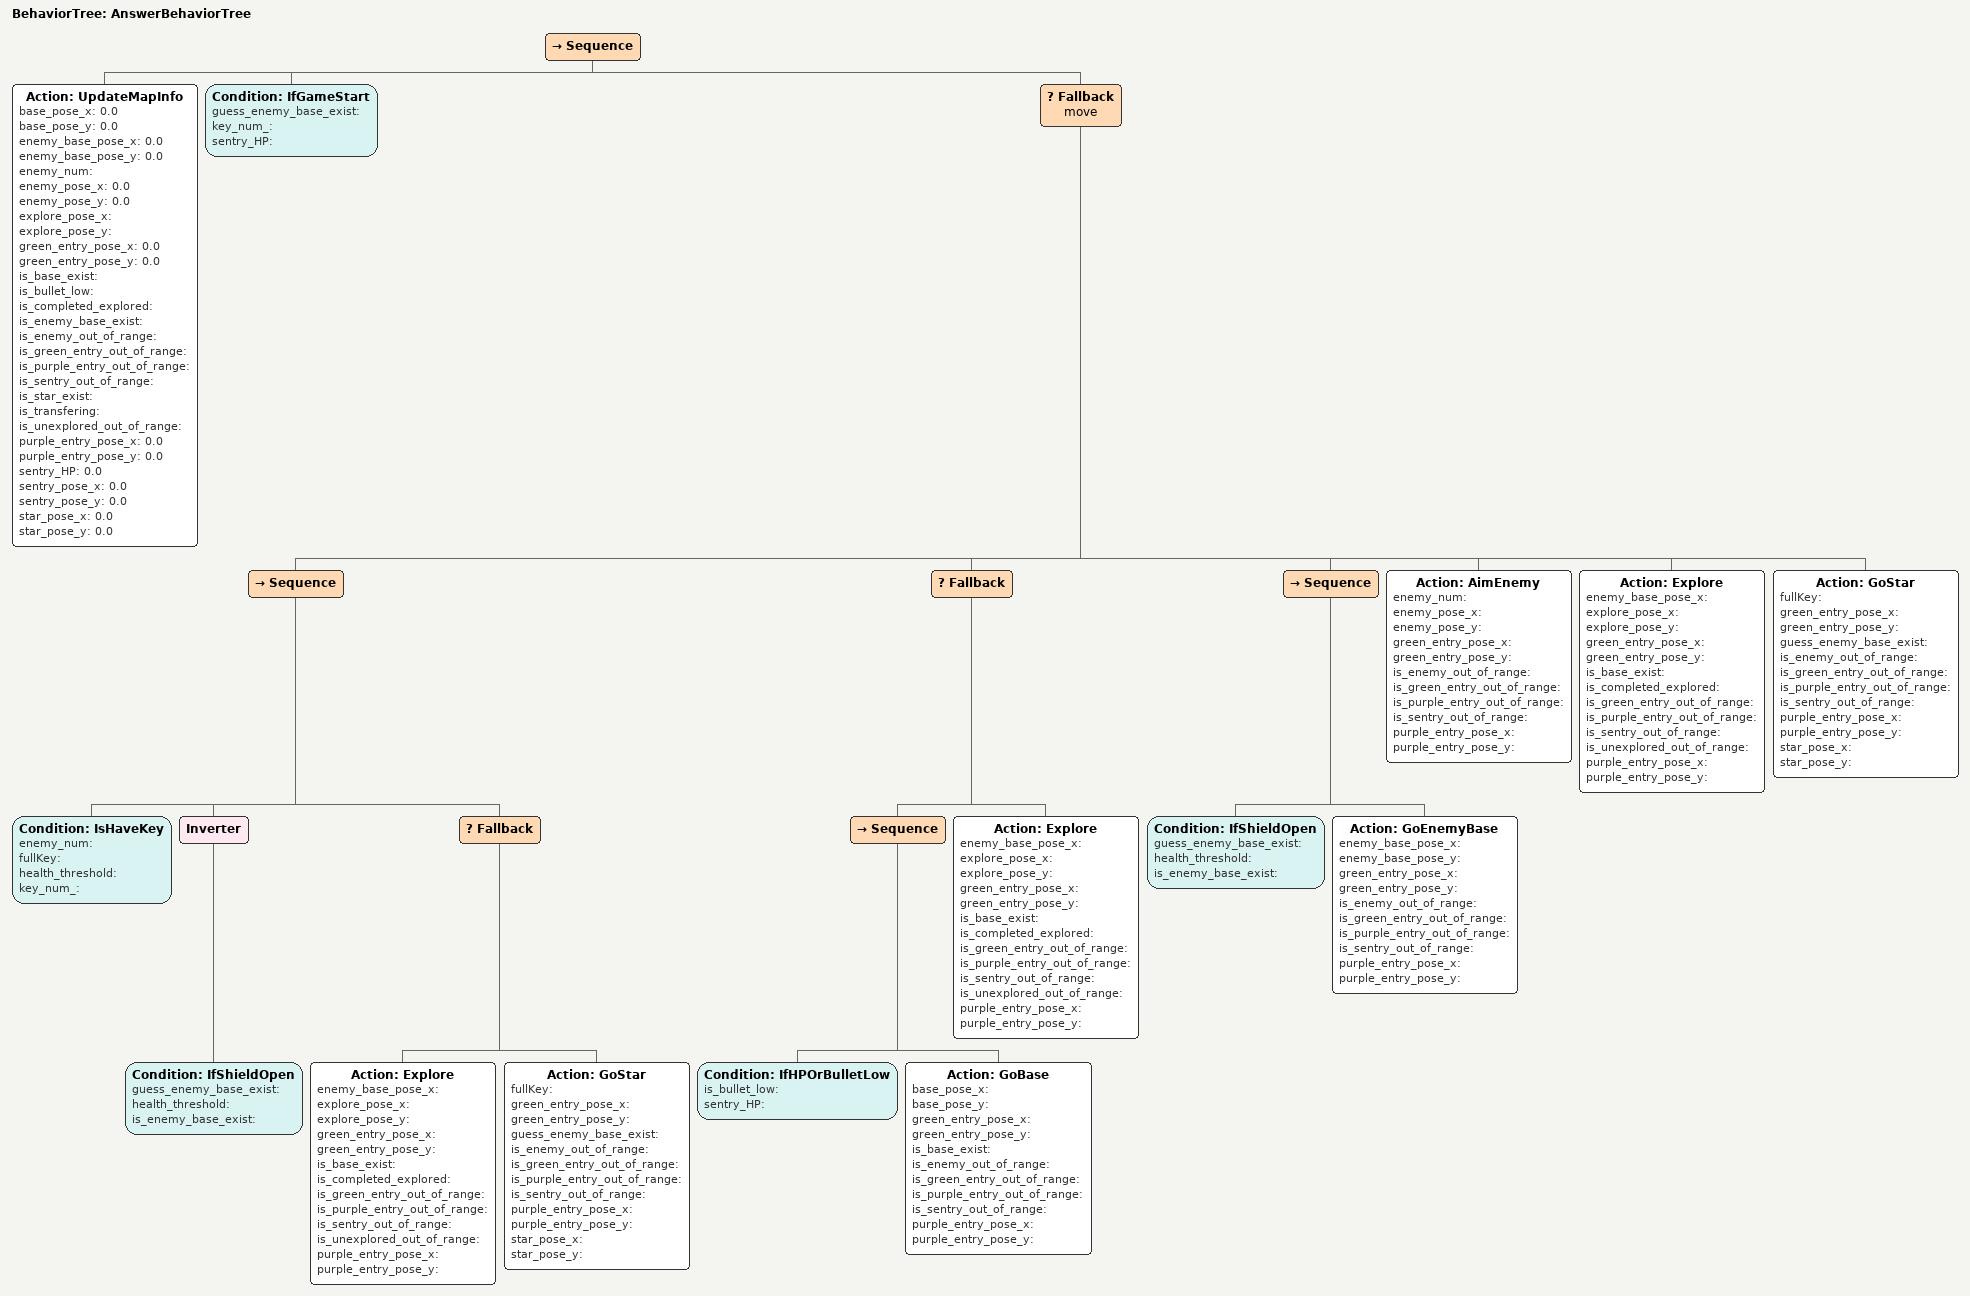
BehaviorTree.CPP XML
<?xml version="1.0"?>
<root main_tree_to_execute="AnswerBehaviorTree">
    <BehaviorTree ID="AnswerBehaviorTree">
        <Sequence>
            <Action ID="UpdateMapInfo" base_pose_x="0.0" base_pose_y="0.0" enemy_base_pose_x="0.0" enemy_base_pose_y="0.0" enemy_num="" enemy_pose_x="0.0" enemy_pose_y="0.0" explore_pose_x="" explore_pose_y="" green_entry_pose_x="0.0" green_entry_pose_y="0.0" is_base_exist="" is_bullet_low="" is_completed_explored="" is_enemy_base_exist="" is_enemy_out_of_range="" is_green_entry_out_of_range="" is_purple_entry_out_of_range="" is_sentry_out_of_range="" is_star_exist="" is_transfering="" is_unexplored_out_of_range="" purple_entry_pose_x="0.0" purple_entry_pose_y="0.0" sentry_HP="0.0" sentry_pose_x="0.0" sentry_pose_y="0.0" star_pose_x="0.0" star_pose_y="0.0"/>
            <Condition ID="IfGameStart" guess_enemy_base_exist="" key_num_="" sentry_HP=""/>
            <Fallback name="move">
                <Sequence>
                    <Condition ID="IsHaveKey" enemy_num="" fullKey="" health_threshold="" key_num_=""/>
                    <Inverter>
                        <Condition ID="IfShieldOpen" guess_enemy_base_exist="" health_threshold="" is_enemy_base_exist=""/>
                    </Inverter>
                    <Fallback>
                        <Action ID="Explore" enemy_base_pose_x="" explore_pose_x="" explore_pose_y="" green_entry_pose_x="" green_entry_pose_y="" is_base_exist="" is_completed_explored="" is_green_entry_out_of_range="" is_purple_entry_out_of_range="" is_sentry_out_of_range="" is_unexplored_out_of_range="" purple_entry_pose_x="" purple_entry_pose_y=""/>
                        <Action ID="GoStar" fullKey="" green_entry_pose_x="" green_entry_pose_y="" guess_enemy_base_exist="" is_enemy_out_of_range="" is_green_entry_out_of_range="" is_purple_entry_out_of_range="" is_sentry_out_of_range="" purple_entry_pose_x="" purple_entry_pose_y="" star_pose_x="" star_pose_y=""/>
                    </Fallback>
                </Sequence>
                <Fallback>
                    <Sequence>
                        <Condition ID="IfHPOrBulletLow" is_bullet_low="" sentry_HP=""/>
                        <Action ID="GoBase" base_pose_x="" base_pose_y="" green_entry_pose_x="" green_entry_pose_y="" is_base_exist="" is_enemy_out_of_range="" is_green_entry_out_of_range="" is_purple_entry_out_of_range="" is_sentry_out_of_range="" purple_entry_pose_x="" purple_entry_pose_y=""/>
                    </Sequence>
                    <Action ID="Explore" enemy_base_pose_x="" explore_pose_x="" explore_pose_y="" green_entry_pose_x="" green_entry_pose_y="" is_base_exist="" is_completed_explored="" is_green_entry_out_of_range="" is_purple_entry_out_of_range="" is_sentry_out_of_range="" is_unexplored_out_of_range="" purple_entry_pose_x="" purple_entry_pose_y=""/>
                </Fallback>
                <Sequence>
                    <Condition ID="IfShieldOpen" guess_enemy_base_exist="" health_threshold="" is_enemy_base_exist=""/>
                    <Action ID="GoEnemyBase" enemy_base_pose_x="" enemy_base_pose_y="" green_entry_pose_x="" green_entry_pose_y="" is_enemy_out_of_range="" is_green_entry_out_of_range="" is_purple_entry_out_of_range="" is_sentry_out_of_range="" purple_entry_pose_x="" purple_entry_pose_y=""/>
                </Sequence>
                <Action ID="AimEnemy" enemy_num="" enemy_pose_x="" enemy_pose_y="" green_entry_pose_x="" green_entry_pose_y="" is_enemy_out_of_range="" is_green_entry_out_of_range="" is_purple_entry_out_of_range="" is_sentry_out_of_range="" purple_entry_pose_x="" purple_entry_pose_y=""/>
                <Action ID="Explore" enemy_base_pose_x="" explore_pose_x="" explore_pose_y="" green_entry_pose_x="" green_entry_pose_y="" is_base_exist="" is_completed_explored="" is_green_entry_out_of_range="" is_purple_entry_out_of_range="" is_sentry_out_of_range="" is_unexplored_out_of_range="" purple_entry_pose_x="" purple_entry_pose_y=""/>
                <Action ID="GoStar" fullKey="" green_entry_pose_x="" green_entry_pose_y="" guess_enemy_base_exist="" is_enemy_out_of_range="" is_green_entry_out_of_range="" is_purple_entry_out_of_range="" is_sentry_out_of_range="" purple_entry_pose_x="" purple_entry_pose_y="" star_pose_x="" star_pose_y=""/>
            </Fallback>
        </Sequence>
    </BehaviorTree>
</root>
